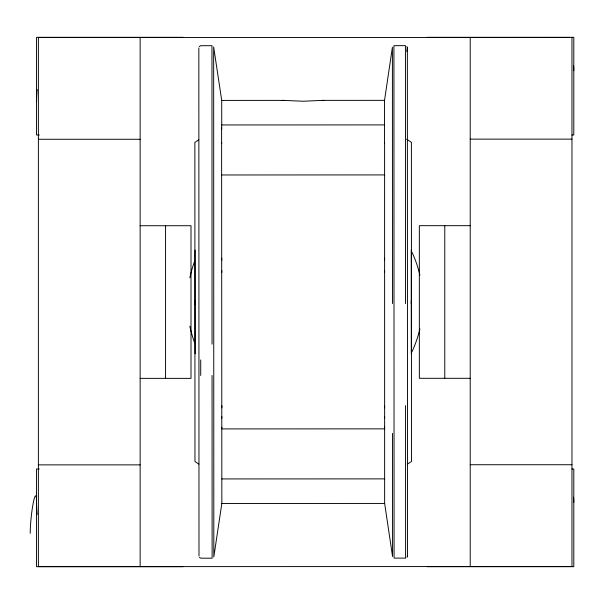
<?xml version="1.0" encoding="UTF-8"?>
<svg xmlns="http://www.w3.org/2000/svg" width="604" height="604" viewBox="0 0 604 604"><rect width="100%" height="100%" fill="white"/><g stroke="black" fill="none" stroke-linecap="round" stroke-linejoin="round"><path stroke-width="0.91" d="M411.271 303.94L411.264 300.679M221.774 270.486L221.774 272.547M384.537 143.586L384.522 100.355L322.302 100.37L303.117 101.245L283.933 100.385L221.713 100.407L213.657 46.916L213.816 556.979L221.842 503.426M221.766 258.202L221.766 260.241M384.567 260.188L384.567 258.15M384.612 407.813L384.612 406.031M221.819 416.617L221.819 418.33M221.811 407.866L221.811 406.016M195.092 300.747L195.092 304.008M384.522 100.407L392.404 47.218L392.487 303.57M406.809 51.453L407.36 47.633L407.519 556.141M221.691 406.862L221.811 406.084M384.574 272.495L384.574 270.441M384.62 418.278L384.62 416.564M221.728 142.401L221.728 143.284M384.605 142.808L384.642 503.434L392.57 556.563L392.524 433.37M407.043 557.311L407.519 556.005M221.728 129.233L221.713 100.407M384.62 427.685L384.62 426.786M221.819 427.194L221.819 427.738M199.237 46.636L200.626 45.715L211.959 45.685L212.049 344.129M198.799 139.796L194.866 142.378L194.971 461.531L198.905 464.106M407.564 464.038L411.498 461.464L411.392 142.31L406.673 139.214M281.653 100.543L283.933 100.385M183.072 37.312L36.55 37.312L36.55 134.994L39.32 134.994M427.277 37.312L573.8 37.312L573.8 134.994L571.958 134.994M569.731 37.448L38.384 37.516L38.384 566.628L569.731 566.552M221.721 124.953L384.529 124.907M470.214 139.131L571.965 139.131M38.384 139.267L140.136 139.267M221.743 174.971L384.544 174.918M140.136 225.73L191.007 225.73L191.007 378.361L140.136 378.361M470.214 225.677L419.342 225.677L419.342 378.3L470.214 378.3M221.819 428.916L384.62 428.863M470.214 464.733L571.965 464.733M38.384 464.869L140.136 464.869M39.32 469.006L36.55 469.006L36.55 566.688L183.072 566.688M571.958 469.006L573.8 469.006L573.8 566.688L427.277 566.688M221.834 478.934L384.635 478.881M384.642 503.434L221.842 503.479L221.608 127.829M470.214 566.484L571.965 566.484L571.965 37.38M322.302 100.37L324.59 100.528M199.396 557.258L200.785 558.187L212.117 558.209L212.057 375.484M406.877 46.463L407.36 47.761M411.249 250.048L411.286 353.718M405.518 303.578L405.435 45.625L393.921 45.7L394.08 558.081L405.601 558.149L405.548 405.624M200.724 359.924L200.724 375.484M198.837 47.935L198.995 555.967M195.077 250.116L195.115 353.785M470.214 37.38L470.214 566.484M444.778 225.677L444.778 378.3M165.572 225.73L165.572 378.361M140.136 37.516L140.136 566.628M36.565 101.646A22.137 2.242 -84.1 0 1 37.176 89.513M30.208 533.332A22.137 2.242 -84.1 0 1 33.379 502.241A22.137 2.242 -84.1 0 1 36.557 502.354A22.137 2.242 84.1 0 0 37.169 514.487M573.49 497.205A22.137 2.242 -84.1 0 1 573.792 502.362M573.49 65.504A22.137 2.242 -84.1 0 1 573.792 70.66M419.893 328.901A117.825 117.825 0 0 1 411.951 351.822M194.443 342.272A117.825 117.825 0 0 1 189.852 326.168M189.852 277.832A117.825 117.825 0 0 1 194.443 261.728M411.951 252.178A117.825 117.825 0 0 1 419.893 275.099"/></g></svg>
